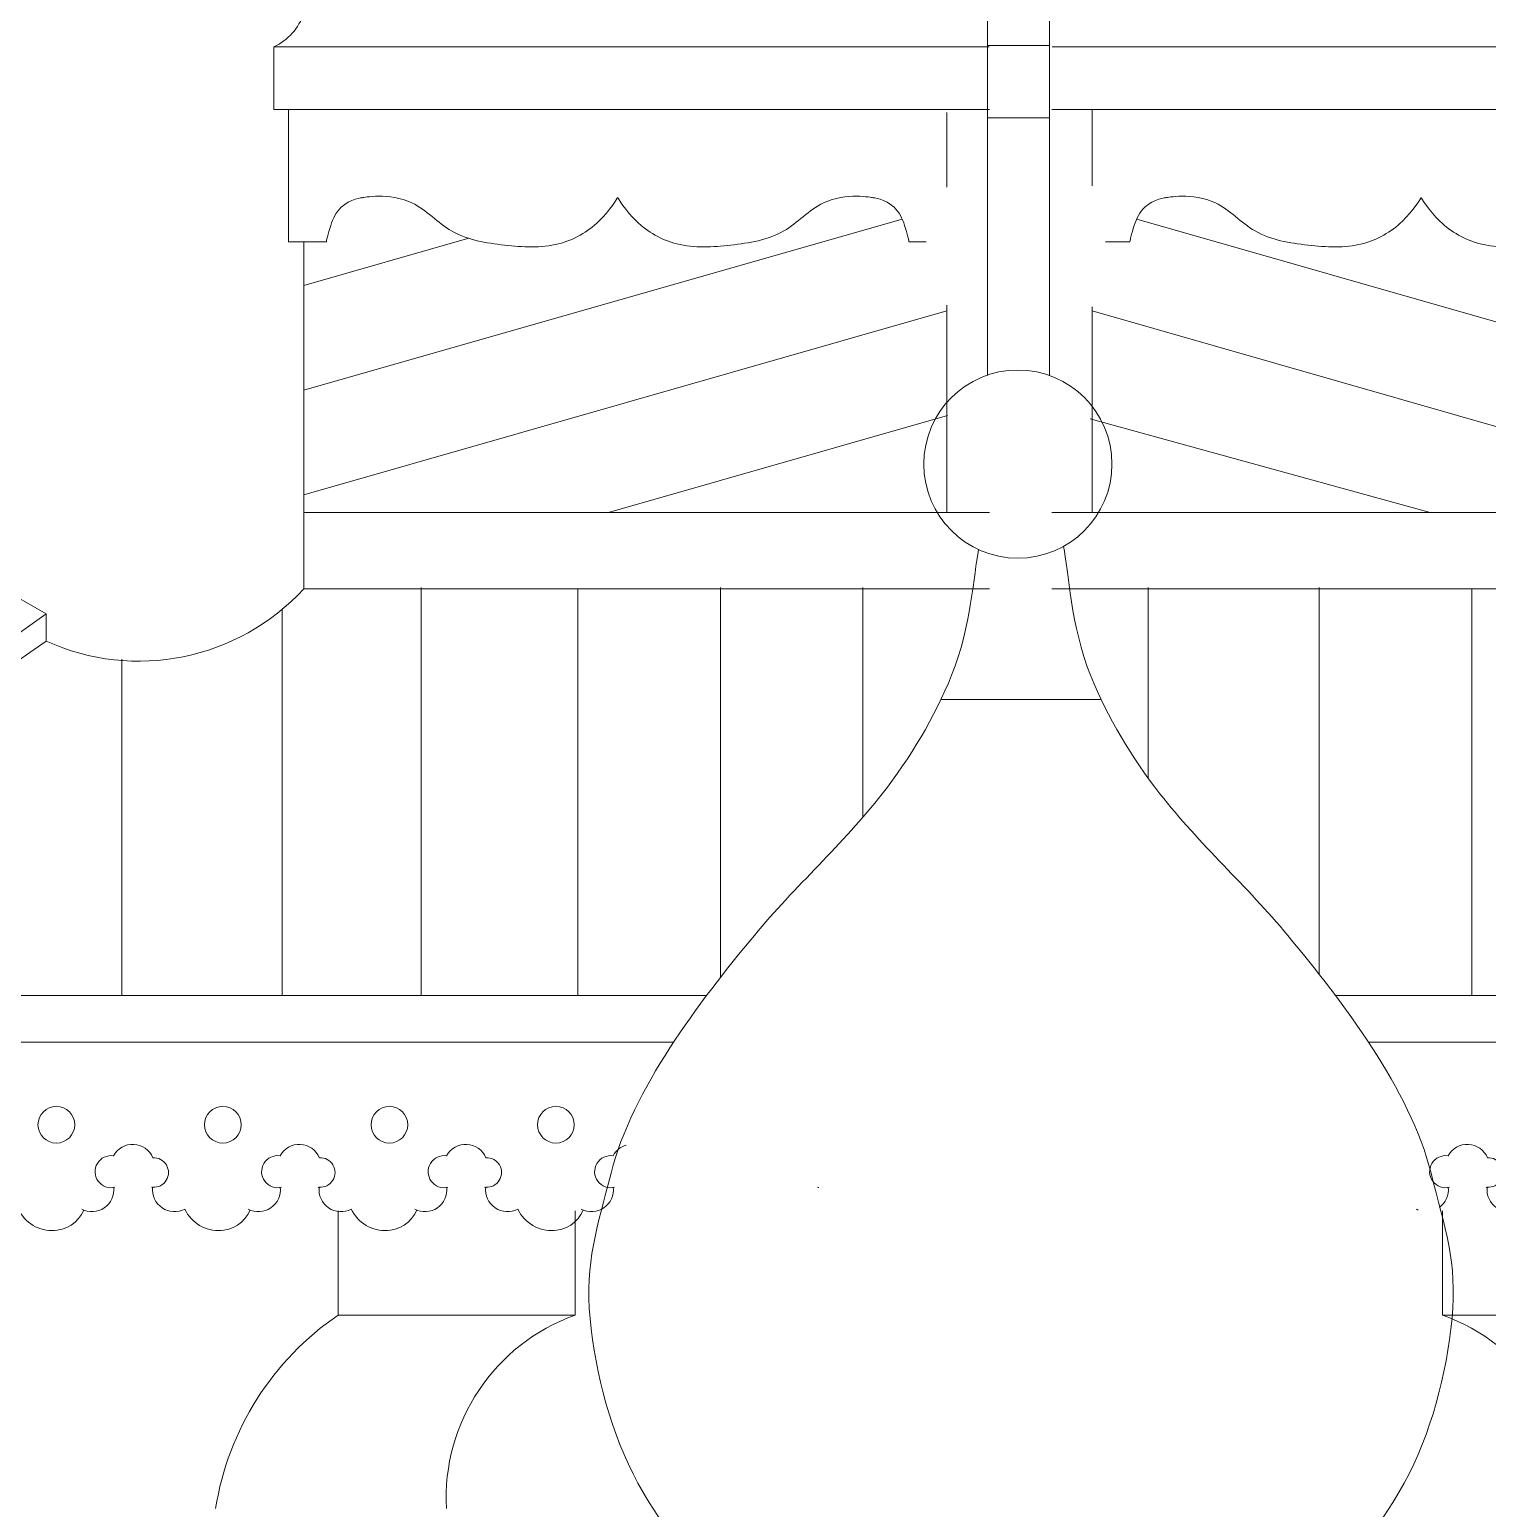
# Model space of a CAD drawing. Header units: millimetres. Extents: x 2399 to 111977, y 1313 to 59551.
# Drawn here: x 94920 to 96438, y 43119 to 44659 of the extents above; entities that cross this region are included whole.
import ezdxf

# ---------------------------------------------------------------- set-up
doc = ezdxf.new("R2010")
doc.units = ezdxf.units.MM
doc.layers.add('main line', color=7, linetype='Continuous', lineweight=13)

msp = doc.modelspace()

# ---------------------------------------------------------------- linework, layer by layer
at = {"layer": 'main line', "color": 7, "linetype": 'Continuous', "lineweight": 13}
for p, q in [((95917.0447, 44298.6117), (95917.0447, 45681.0356)), ((95981.7426, 45681.0356), (95981.7426, 44298.6117)), ((95918.8366, 44640.8937), (95174.0973, 44640.8937)), ((95174.0973, 44575.4817), (95174.0973, 44640.8937)), ((95981.7426, 44641.9861), (95917.0447, 44641.9861)), ((96726.6847, 44640.8937), (95984.3552, 44640.8937)), ((95919.3861, 44575.4817), (95174.0973, 44575.4817)), ((95189.2148, 44575.4817), (95189.2148, 44437.639)), ((95874.7598, 44572.4298), (95874.7598, 44494.5206)), ((96726.6847, 44575.4817), (95984.084, 44575.4817)), ((96026.2156, 44575.4817), (96026.2156, 44496.0482)), ((95981.7426, 44566.8222), (95917.0447, 44566.8222)), ((95205.0733, 44283.2193), (95828.2495, 44461.5251)), ((96695.7087, 44283.2193), (96072.5324, 44461.5251)), ((95188.8518, 44437.639), (95228.6098, 44437.639)), ((95205.0733, 44392.2365), (95376.9166, 44441.405)), ((95205.0733, 44076.3876), (95205.0733, 44437.639)), ((95853.25, 44437.639), (95835.4609, 44437.639)), ((96039.9722, 44437.639), (96065.3211, 44437.639)), ((95874.7598, 44371.7579), (95874.7598, 44156.0388)), ((95205.0733, 44174.2021), (95874.7598, 44365.8156)), ((96026.2156, 44370.2303), (96026.2156, 44156.0388)), ((96695.7087, 44174.2021), (96026.2156, 44365.7603)), ((95522.6061, 44156.0388), (95875.4841, 44257.0057)), ((96378.1759, 44156.0388), (96024.1673, 44253.5773)), ((95919.3861, 44156.0388), (95205.0733, 44156.0388)), ((96695.7087, 44156.0388), (95984.084, 44156.0388)), ((94885.1005, 44079.8326), (94936.7733, 44050.3336)), ((95919.3861, 44076.3876), (95205.0733, 44076.3876)), ((95327.3017, 44077.8236), (95327.3017, 43653.0779)), ((95490.5718, 44076.3876), (95490.5718, 43653.0779)), ((95639.0065, 44077.8236), (95639.0065, 43671.8658)), ((95787.4413, 44077.8236), (95787.4413, 43838.8215)), ((96695.7087, 44076.3876), (95984.084, 44076.3876)), ((96084.3108, 44077.8236), (96084.3108, 43879.5515)), ((96262.4161, 44077.8236), (96262.4161, 43675.43)), ((96421.619, 44076.3876), (96421.619, 43653.0779)), ((94936.7733, 44050.3336), (94395.9037, 43667.2926)), ((94936.7733, 44050.3336), (94936.7733, 44022.1034)), ((95182.6079, 44055.0777), (95182.6079, 43653.0779)), ((94404.2495, 43653.0779), (94936.7733, 44022.1034)), ((95015.5969, 44003.3487), (95015.5969, 43653.0779)), ((96035.6031, 43961.2077), (95868.6066, 43961.2077)), ((95624.6241, 43653.0779), (91976.5346, 43653.0779)), ((99902.9086, 43653.0779), (96279.5857, 43653.0779)), ((95590.3616, 43604.6554), (91989.4394, 43604.6554)), ((99899.5968, 43604.6554), (96313.8482, 43604.6554)), ((95241.0168, 43320.4322), (95241.0168, 43429.1172)), ((95487.8566, 43320.4322), (95487.8566, 43429.1172)), ((96390.885, 43320.4322), (96390.885, 43429.1172)), ((95241.0168, 43320.4322), (95487.8566, 43320.4322)), ((96637.7248, 43320.4322), (96390.885, 43320.4322))]:
    msp.add_line(p, q, dxfattribs=at)
at = {"layer": 'main line', "color": 7, "linetype": 'Continuous', "lineweight": 13, "flags": 128}
for points in [[(95008.4627, 43453.5136, -1.219803903), (95007.0322, 43486.1955, -0.63216014), (95047.9963, 43484.1973, -1.067465283), (95047.7615, 43453.5136, 0.60309642), (95081.1533, 43430.7474)], [(95008.4627, 43453.5136, -1.219803903), (95007.0322, 43486.1955, -0.63216014), (95047.9963, 43484.1973, -1.067465283), (95047.7615, 43453.5136, 0.60309642), (95081.1533, 43430.7474)], [(95008.4627, 43453.5136, -1.219803903), (95007.0322, 43486.1955, -0.63216014), (95047.9963, 43484.1973, -1.067465283), (95047.7615, 43453.5136, 0.60309642), (95081.1533, 43430.7474)], [(95008.4627, 43453.5136, -1.219803903), (95007.0322, 43486.1955, -0.63216014), (95047.9963, 43484.1973, -1.067465283), (95047.7615, 43453.5136, 0.60309642), (95081.1533, 43430.7474)], [(95008.4627, 43453.5136, -1.219803903), (95007.0322, 43486.1955, -0.63216014), (95047.9963, 43484.1973, -1.067465283), (95047.7615, 43453.5136, 0.60309642), (95081.1533, 43430.7474)], [(95008.4627, 43453.5136, -1.219803903), (95007.0322, 43486.1955, -0.63216014), (95047.9963, 43484.1973, -1.067465283), (95047.7615, 43453.5136, 0.60309642), (95081.1533, 43430.7474)], [(95181.8747, 43453.5136, -1.219803903), (95180.4442, 43486.1955, -0.63216014), (95221.4082, 43484.1973, -1.067465283), (95221.1735, 43453.5136, 0.60309642), (95254.5652, 43430.7474)], [(95181.8747, 43453.5136, -1.219803903), (95180.4442, 43486.1955, -0.63216014), (95221.4082, 43484.1973, -1.067465283), (95221.1735, 43453.5136, 0.60309642), (95254.5652, 43430.7474)], [(95181.8747, 43453.5136, -1.219803903), (95180.4442, 43486.1955, -0.63216014), (95221.4082, 43484.1973, -1.067465283), (95221.1735, 43453.5136, 0.60309642), (95254.5652, 43430.7474)], [(95181.8747, 43453.5136, -1.219803903), (95180.4442, 43486.1955, -0.63216014), (95221.4082, 43484.1973, -1.067465283), (95221.1735, 43453.5136, 0.60309642), (95254.5652, 43430.7474)], [(95181.8747, 43453.5136, -1.219803903), (95180.4442, 43486.1955, -0.63216014), (95221.4082, 43484.1973, -1.067465283), (95221.1735, 43453.5136, 0.60309642), (95254.5652, 43430.7474)], [(95181.8747, 43453.5136, -1.219803903), (95180.4442, 43486.1955, -0.63216014), (95221.4082, 43484.1973, -1.067465283), (95221.1735, 43453.5136, 0.60309642), (95254.5652, 43430.7474)], [(95355.2866, 43453.5136, -1.219803903), (95353.8562, 43486.1955, -0.63216014), (95394.8202, 43484.1973, -1.067465283), (95394.5854, 43453.5136, 0.60309642), (95427.9772, 43430.7474)], [(95355.2866, 43453.5136, -1.219803903), (95353.8562, 43486.1955, -0.63216014), (95394.8202, 43484.1973, -1.067465283), (95394.5854, 43453.5136, 0.60309642), (95427.9772, 43430.7474)], [(95355.2866, 43453.5136, -1.219803903), (95353.8562, 43486.1955, -0.63216014), (95394.8202, 43484.1973, -1.067465283), (95394.5854, 43453.5136, 0.60309642), (95427.9772, 43430.7474)], [(95355.2866, 43453.5136, -1.219803903), (95353.8562, 43486.1955, -0.63216014), (95394.8202, 43484.1973, -1.067465283), (95394.5854, 43453.5136, 0.60309642), (95427.9772, 43430.7474)], [(95355.2866, 43453.5136, -1.219803903), (95353.8562, 43486.1955, -0.63216014), (95394.8202, 43484.1973, -1.067465283), (95394.5854, 43453.5136, 0.60309642), (95427.9772, 43430.7474)], [(95355.2866, 43453.5136, -1.219803903), (95353.8562, 43486.1955, -0.63216014), (95394.8202, 43484.1973, -1.067465283), (95394.5854, 43453.5136, 0.60309642), (95427.9772, 43430.7474)], [(95528.6986, 43453.5136, -1.219803903), (95527.2681, 43486.1955, -0.199841673), (95540.7898, 43497.225)], [(95528.6986, 43453.5136, -1.219803903), (95527.2681, 43486.1955, -0.199841673), (95540.7898, 43497.225)], [(95528.6986, 43453.5136, -1.219803903), (95527.2681, 43486.1955, -0.199841673), (95540.7898, 43497.225)], [(95528.6986, 43453.5136, -1.219803903), (95527.2681, 43486.1955, -0.199841673), (95540.7898, 43497.225)], [(95528.6986, 43453.5136, -1.219803903), (95527.2681, 43486.1955, -0.199841673), (95540.7898, 43497.225)], [(95528.6986, 43453.5136, -1.219803903), (95527.2681, 43486.1955, -0.199841673), (95540.7898, 43497.225)], [(96398.2131, 43453.5136, -1.219803903), (96396.7827, 43486.1955, -0.63216014), (96437.7467, 43484.1973, -1.067465283), (96437.512, 43453.5136, 0.60309642), (96470.9037, 43430.7474)], [(96398.2131, 43453.5136, -1.219803903), (96396.7827, 43486.1955, -0.63216014), (96437.7467, 43484.1973, -1.067465283), (96437.512, 43453.5136, 0.60309642), (96470.9037, 43430.7474)], [(96398.2131, 43453.5136, -1.219803903), (96396.7827, 43486.1955, -0.63216014), (96437.7467, 43484.1973, -1.067465283), (96437.512, 43453.5136, 0.60309642), (96470.9037, 43430.7474)], [(96398.2131, 43453.5136, -1.219803903), (96396.7827, 43486.1955, -0.63216014), (96437.7467, 43484.1973, -1.067465283), (96437.512, 43453.5136, 0.60309642), (96470.9037, 43430.7474)], [(96398.2131, 43453.5136, -1.219803903), (96396.7827, 43486.1955, -0.63216014), (96437.7467, 43484.1973, -1.067465283), (96437.512, 43453.5136, 0.60309642), (96470.9037, 43430.7474)], [(96398.2131, 43453.5136, -1.219803903), (96396.7827, 43486.1955, -0.63216014), (96437.7467, 43484.1973, -1.067465283), (96437.512, 43453.5136, 0.60309642), (96470.9037, 43430.7474)], [(95007.265, 43453.5136, -0.60309642), (94973.8732, 43430.7474)], [(95007.265, 43453.5136, -0.60309642), (94973.8732, 43430.7474)], [(95007.265, 43453.5136, -0.60309642), (94973.8732, 43430.7474)], [(95007.265, 43453.5136, -0.60309642), (94973.8732, 43430.7474)], [(95007.265, 43453.5136, -0.60309642), (94973.8732, 43430.7474)], [(95007.265, 43453.5136, -0.60309642), (94973.8732, 43430.7474)], [(95046.5638, 43453.5136, 0.017938026), (95047.7352, 43453.2697)], [(95046.5638, 43453.5136, 0.017938026), (95047.7352, 43453.2697)], [(95046.5638, 43453.5136, 0.017938026), (95047.7352, 43453.2697)], [(95046.5638, 43453.5136, 0.017938026), (95047.7352, 43453.2697)], [(95046.5638, 43453.5136, 0.017938026), (95047.7352, 43453.2697)], [(95046.5638, 43453.5136, 0.017938026), (95047.7352, 43453.2697)], [(95180.6769, 43453.5136, -0.60309642), (95147.2852, 43430.7474)], [(95180.6769, 43453.5136, -0.60309642), (95147.2852, 43430.7474)], [(95180.6769, 43453.5136, -0.60309642), (95147.2852, 43430.7474)], [(95180.6769, 43453.5136, -0.60309642), (95147.2852, 43430.7474)], [(95180.6769, 43453.5136, -0.60309642), (95147.2852, 43430.7474)], [(95180.6769, 43453.5136, -0.60309642), (95147.2852, 43430.7474)], [(95219.9758, 43453.5136, 0.017938026), (95221.1471, 43453.2697)], [(95219.9758, 43453.5136, 0.017938026), (95221.1471, 43453.2697)], [(95219.9758, 43453.5136, 0.017938026), (95221.1471, 43453.2697)], [(95219.9758, 43453.5136, 0.017938026), (95221.1471, 43453.2697)], [(95219.9758, 43453.5136, 0.017938026), (95221.1471, 43453.2697)], [(95219.9758, 43453.5136, 0.017938026), (95221.1471, 43453.2697)], [(95354.0889, 43453.5136, -0.60309642), (95320.6972, 43430.7474)], [(95354.0889, 43453.5136, -0.60309642), (95320.6972, 43430.7474)], [(95354.0889, 43453.5136, -0.60309642), (95320.6972, 43430.7474)], [(95354.0889, 43453.5136, -0.60309642), (95320.6972, 43430.7474)], [(95354.0889, 43453.5136, -0.60309642), (95320.6972, 43430.7474)], [(95354.0889, 43453.5136, -0.60309642), (95320.6972, 43430.7474)], [(95393.3877, 43453.5136, 0.017938026), (95394.5591, 43453.2697)], [(95393.3877, 43453.5136, 0.017938026), (95394.5591, 43453.2697)], [(95393.3877, 43453.5136, 0.017938026), (95394.5591, 43453.2697)], [(95393.3877, 43453.5136, 0.017938026), (95394.5591, 43453.2697)], [(95393.3877, 43453.5136, 0.017938026), (95394.5591, 43453.2697)], [(95393.3877, 43453.5136, 0.017938026), (95394.5591, 43453.2697)], [(95527.5009, 43453.5136, -0.60309642), (95494.1091, 43430.7474)], [(95527.5009, 43453.5136, -0.60309642), (95494.1091, 43430.7474)], [(95527.5009, 43453.5136, -0.60309642), (95494.1091, 43430.7474)], [(95527.5009, 43453.5136, -0.60309642), (95494.1091, 43430.7474)], [(95527.5009, 43453.5136, -0.60309642), (95494.1091, 43430.7474)], [(95527.5009, 43453.5136, -0.60309642), (95494.1091, 43430.7474)], [(95740.2117, 43453.5136, 0.017938026), (95741.383, 43453.2697)], [(95740.2117, 43453.5136, 0.017938026), (95741.383, 43453.2697)], [(95740.2117, 43453.5136, 0.017938026), (95741.383, 43453.2697)], [(95740.2117, 43453.5136, 0.017938026), (95741.383, 43453.2697)], [(95740.2117, 43453.5136, 0.017938026), (95741.383, 43453.2697)], [(95740.2117, 43453.5136, 0.017938026), (95741.383, 43453.2697)], [(96397.0154, 43453.5136, -0.27065965), (96387.7096, 43432.43)], [(96397.0154, 43453.5136, -0.27065965), (96387.7096, 43432.43)], [(96397.0154, 43453.5136, -0.27065965), (96387.7096, 43432.43)], [(96397.0154, 43453.5136, -0.27065965), (96387.7096, 43432.43)], [(96397.0154, 43453.5136, -0.27065965), (96387.7096, 43432.43)], [(96397.0154, 43453.5136, -0.27065965), (96387.7096, 43432.43)], [(96436.3143, 43453.5136, 0.017938026), (96437.4856, 43453.2697)], [(96436.3143, 43453.5136, 0.017938026), (96437.4856, 43453.2697)], [(96436.3143, 43453.5136, 0.017938026), (96437.4856, 43453.2697)], [(96436.3143, 43453.5136, 0.017938026), (96437.4856, 43453.2697)], [(96436.3143, 43453.5136, 0.017938026), (96437.4856, 43453.2697)], [(96436.3143, 43453.5136, 0.017938026), (96437.4856, 43453.2697)], [(94945.669, 43408.4038, -0.304535594), (94907.7413, 43430.7474)], [(94945.669, 43408.4038, -0.304535594), (94907.7413, 43430.7474)], [(94945.669, 43408.4038, -0.304535594), (94907.7413, 43430.7474)], [(94945.669, 43408.4038, -0.304535594), (94907.7413, 43430.7474)], [(94945.669, 43408.4038, -0.304535594), (94907.7413, 43430.7474)], [(94945.669, 43408.4038, -0.304535594), (94907.7413, 43430.7474)], [(94975.9876, 43429.7625, -0.304535594), (94943.2143, 43408.4038)], [(94975.9876, 43429.7625, -0.304535594), (94943.2143, 43408.4038)], [(94975.9876, 43429.7625, -0.304535594), (94943.2143, 43408.4038)], [(94975.9876, 43429.7625, -0.304535594), (94943.2143, 43408.4038)], [(94975.9876, 43429.7625, -0.304535594), (94943.2143, 43408.4038)], [(94975.9876, 43429.7625, -0.304535594), (94943.2143, 43408.4038)], [(95119.081, 43408.4038, -0.304535594), (95081.1533, 43430.7474)], [(95119.081, 43408.4038, -0.304535594), (95081.1533, 43430.7474)], [(95119.081, 43408.4038, -0.304535594), (95081.1533, 43430.7474)], [(95119.081, 43408.4038, -0.304535594), (95081.1533, 43430.7474)], [(95119.081, 43408.4038, -0.304535594), (95081.1533, 43430.7474)], [(95119.081, 43408.4038, -0.304535594), (95081.1533, 43430.7474)], [(95149.3996, 43429.7625, -0.304535594), (95116.6262, 43408.4038)], [(95149.3996, 43429.7625, -0.304535594), (95116.6262, 43408.4038)], [(95149.3996, 43429.7625, -0.304535594), (95116.6262, 43408.4038)], [(95149.3996, 43429.7625, -0.304535594), (95116.6262, 43408.4038)], [(95149.3996, 43429.7625, -0.304535594), (95116.6262, 43408.4038)], [(95149.3996, 43429.7625, -0.304535594), (95116.6262, 43408.4038)], [(95292.4929, 43408.4038, -0.304535594), (95254.5652, 43430.7474)], [(95292.4929, 43408.4038, -0.304535594), (95254.5652, 43430.7474)], [(95292.4929, 43408.4038, -0.304535594), (95254.5652, 43430.7474)], [(95292.4929, 43408.4038, -0.304535594), (95254.5652, 43430.7474)], [(95292.4929, 43408.4038, -0.304535594), (95254.5652, 43430.7474)], [(95292.4929, 43408.4038, -0.304535594), (95254.5652, 43430.7474)], [(95322.8116, 43429.7625, -0.304535594), (95290.0382, 43408.4038)], [(95322.8116, 43429.7625, -0.304535594), (95290.0382, 43408.4038)], [(95322.8116, 43429.7625, -0.304535594), (95290.0382, 43408.4038)], [(95322.8116, 43429.7625, -0.304535594), (95290.0382, 43408.4038)], [(95322.8116, 43429.7625, -0.304535594), (95290.0382, 43408.4038)], [(95322.8116, 43429.7625, -0.304535594), (95290.0382, 43408.4038)], [(95465.9049, 43408.4038, -0.304535594), (95427.9772, 43430.7474)], [(95465.9049, 43408.4038, -0.304535594), (95427.9772, 43430.7474)], [(95465.9049, 43408.4038, -0.304535594), (95427.9772, 43430.7474)], [(95465.9049, 43408.4038, -0.304535594), (95427.9772, 43430.7474)], [(95465.9049, 43408.4038, -0.304535594), (95427.9772, 43430.7474)], [(95465.9049, 43408.4038, -0.304535594), (95427.9772, 43430.7474)], [(95496.2235, 43429.7625, -0.304535594), (95463.4502, 43408.4038)], [(95496.2235, 43429.7625, -0.304535594), (95463.4502, 43408.4038)], [(95496.2235, 43429.7625, -0.304535594), (95463.4502, 43408.4038)], [(95496.2235, 43429.7625, -0.304535594), (95463.4502, 43408.4038)], [(95496.2235, 43429.7625, -0.304535594), (95463.4502, 43408.4038)], [(95496.2235, 43429.7625, -0.304535594), (95463.4502, 43408.4038)], [(96365.7381, 43429.7625, -0.025540999), (96363.6237, 43430.7474)], [(96365.7381, 43429.7625, -0.025540999), (96363.6237, 43430.7474)], [(96365.7381, 43429.7625, -0.025540999), (96363.6237, 43430.7474)], [(96365.7381, 43429.7625, -0.025540999), (96363.6237, 43430.7474)], [(96365.7381, 43429.7625, -0.025540999), (96363.6237, 43430.7474)], [(96365.7381, 43429.7625, -0.025540999), (96363.6237, 43430.7474)]]:
    msp.add_lwpolyline(points, format="xyb", dxfattribs=at)
at = {"layer": 'main line', "color": 7, "linetype": 'Continuous', "lineweight": 13}
for centre, radius in [((95948.7731, 44206.3581), 97.9679), ((94947.476, 43518.6263), 19.1338), ((94947.476, 43518.6263), 19.1338), ((94947.476, 43518.6263), 19.1338), ((94947.476, 43518.6263), 19.1338), ((94947.476, 43518.6263), 19.1338), ((94947.476, 43518.6263), 19.1338), ((95120.888, 43518.6263), 19.1338), ((95120.888, 43518.6263), 19.1338), ((95120.888, 43518.6263), 19.1338), ((95120.888, 43518.6263), 19.1338), ((95120.888, 43518.6263), 19.1338), ((95120.888, 43518.6263), 19.1338), ((95294.2999, 43518.6263), 19.1338), ((95294.2999, 43518.6263), 19.1338), ((95294.2999, 43518.6263), 19.1338), ((95294.2999, 43518.6263), 19.1338), ((95294.2999, 43518.6263), 19.1338), ((95294.2999, 43518.6263), 19.1338), ((95467.7119, 43518.6263), 19.1338), ((95467.7119, 43518.6263), 19.1338), ((95467.7119, 43518.6263), 19.1338), ((95467.7119, 43518.6263), 19.1338), ((95467.7119, 43518.6263), 19.1338), ((95467.7119, 43518.6263), 19.1338)]:
    msp.add_circle(centre, radius, dxfattribs=at)
for centre, radius, start, end in [((95149.9025, 44693.7265), 58.1093, 294.60548, 341.7012136), ((95033.3568, 44234.9185), 233.7062, 245.5896729, 317.2864032), ((95410.1831, 43072.0549), 300.5138, 124.2582401, 170.9842444), ((95555.6255, 43129.8945), 202.2306, 109.5790686, 183.0463562), ((96323.116, 43129.8945), 202.2306, 356.9536438, 70.4209314)]:
    msp.add_arc(centre, radius, start, end, dxfattribs=at)
for points, knots in [([(95228.6098, 44437.639), (95228.6098, 44437.639), (95230.3194, 44446.4273), (95233.2235, 44454.8576), (95235.6464, 44461.891), (95238.7768, 44468.8225), (95244.2057, 44473.8794), (95253.2977, 44482.3483), (95266.563, 44483.7954), (95266.563, 44483.7954)], [0, 0, 0, 0, 1, 1, 1, 2, 2, 2, 3, 3, 3, 3]), ([(95532.0353, 44483.7954), (95532.0353, 44483.7954), (95523.8418, 44470.0797), (95512.4726, 44459.1661), (95500.7426, 44447.9063), (95486.2818, 44439.778), (95470.5243, 44435.6951), (95452.1786, 44430.9415), (95433.1178, 44432.2334), (95414.2205, 44434.3429), (95395.0279, 44436.4854), (95375.7789, 44439.5883), (95359.1007, 44449.1122), (95344.4221, 44457.4943), (95333.0996, 44471.0624), (95317.8213, 44478.2419), (95294.0992, 44489.3893), (95266.563, 44483.7954), (95266.563, 44483.7954)], [0, 0, 0, 0, 1, 1, 1, 2, 2, 2, 3, 3, 3, 4, 4, 4, 5, 5, 5, 6, 6, 6, 6]), ([(95532.0353, 44483.7954), (95532.0353, 44483.7954), (95540.2288, 44470.0797), (95551.5981, 44459.1661), (95563.3281, 44447.9063), (95577.7889, 44439.778), (95593.5464, 44435.6951), (95611.8921, 44430.9415), (95630.9529, 44432.2334), (95649.8502, 44434.3429), (95669.0428, 44436.4854), (95688.2918, 44439.5883), (95704.97, 44449.1122), (95719.6486, 44457.4943), (95730.971, 44471.0624), (95746.2493, 44478.2419), (95769.9715, 44489.3893), (95797.5077, 44483.7954), (95797.5077, 44483.7954)], [0, 0, 0, 0, 1, 1, 1, 2, 2, 2, 3, 3, 3, 4, 4, 4, 5, 5, 5, 6, 6, 6, 6]), ([(95835.4609, 44437.639), (95835.4609, 44437.639), (95833.7513, 44446.4273), (95830.8471, 44454.8576), (95828.4242, 44461.891), (95825.2939, 44468.8225), (95819.8649, 44473.8794), (95810.773, 44482.3483), (95797.5077, 44483.7954), (95797.5077, 44483.7954)], [0, 0, 0, 0, 1, 1, 1, 2, 2, 2, 3, 3, 3, 3]), ([(96065.3211, 44437.639), (96065.3211, 44437.639), (96067.0307, 44446.4273), (96069.9348, 44454.8576), (96072.3577, 44461.891), (96075.4881, 44468.8225), (96080.917, 44473.8794), (96090.009, 44482.3483), (96103.2743, 44483.7954), (96103.2743, 44483.7954)], [0, 0, 0, 0, 1, 1, 1, 2, 2, 2, 3, 3, 3, 3]), ([(96368.7466, 44483.7954), (96368.7466, 44483.7954), (96360.5532, 44470.0797), (96349.1839, 44459.1661), (96337.4539, 44447.9063), (96322.9931, 44439.778), (96307.2356, 44435.6951), (96288.8899, 44430.9415), (96269.8291, 44432.2334), (96250.9318, 44434.3429), (96231.7392, 44436.4854), (96212.4902, 44439.5883), (96195.812, 44449.1122), (96181.1334, 44457.4943), (96169.8109, 44471.0624), (96154.5326, 44478.2419), (96130.8105, 44489.3893), (96103.2743, 44483.7954), (96103.2743, 44483.7954)], [0, 0, 0, 0, 1, 1, 1, 2, 2, 2, 3, 3, 3, 4, 4, 4, 5, 5, 5, 6, 6, 6, 6]), ([(96368.7466, 44483.7954), (96368.7466, 44483.7954), (96376.9401, 44470.0797), (96388.3094, 44459.1661), (96400.0394, 44447.9063), (96414.5002, 44439.778), (96430.2577, 44435.6951), (96448.6034, 44430.9415), (96467.6642, 44432.2334), (96486.5615, 44434.3429), (96505.7541, 44436.4854), (96525.0031, 44439.5883), (96541.6813, 44449.1122), (96556.3599, 44457.4943), (96567.6824, 44471.0624), (96582.9606, 44478.2419), (96606.6828, 44489.3893), (96634.219, 44483.7954), (96634.219, 44483.7954)], [0, 0, 0, 0, 1, 1, 1, 2, 2, 2, 3, 3, 3, 4, 4, 4, 5, 5, 5, 6, 6, 6, 6]), ([(95735.1161, 42977.4258), (95735.1161, 42977.4258), (95666.4249, 43006.4033), (95630.8525, 43041.8586), (95602.3199, 43070.2971), (95572.3491, 43110.2009), (95553.0781, 43145.5577), (95525.3685, 43196.397), (95508.8257, 43259.0209), (95503.3126, 43316.862), (95497.6849, 43375.9045), (95510.7181, 43410.7436), (95525.1348, 43468.2536), (95546.9213, 43555.1629), (95617.1105, 43646.64), (95674.3446, 43715.6828), (95716.6141, 43766.6734), (95766.6195, 43810.8962), (95807.4489, 43863.0427), (95837.0569, 43900.8572), (95861.8392, 43942.236), (95879.839, 43986.7848), (95900.2505, 44037.3025), (95902.7143, 44091.836), (95907.9343, 44117.3081)], [0, 0, 0, 0, 1, 1, 1, 2, 2, 2, 3, 3, 3, 4, 4, 4, 5, 5, 5, 6, 6, 6, 7, 7, 7, 8, 8, 8, 8]), ([(96169.0937, 42977.4258), (96169.0937, 42977.4258), (96237.7849, 43006.4033), (96273.3573, 43041.8586), (96301.8898, 43070.2971), (96331.8607, 43110.2009), (96351.1317, 43145.5577), (96378.8413, 43196.397), (96395.384, 43259.0209), (96400.8972, 43316.862), (96406.5249, 43375.9045), (96393.4917, 43410.7436), (96379.075, 43468.2536), (96357.2884, 43555.1629), (96287.0992, 43646.64), (96229.8652, 43715.6828), (96187.5957, 43766.6734), (96137.5903, 43810.8962), (96096.7608, 43863.0427), (96067.1529, 43900.8572), (96042.3706, 43942.236), (96024.3707, 43986.7848), (96003.9592, 44037.3025), (96001.5475, 44095.2338), (95996.3275, 44120.7059)], [0, 0, 0, 0, 1, 1, 1, 2, 2, 2, 3, 3, 3, 4, 4, 4, 5, 5, 5, 6, 6, 6, 7, 7, 7, 8, 8, 8, 8])]:
    msp.add_open_spline(points, degree=3, knots=knots, dxfattribs=at)

doc.saveas('drawing.dxf')
